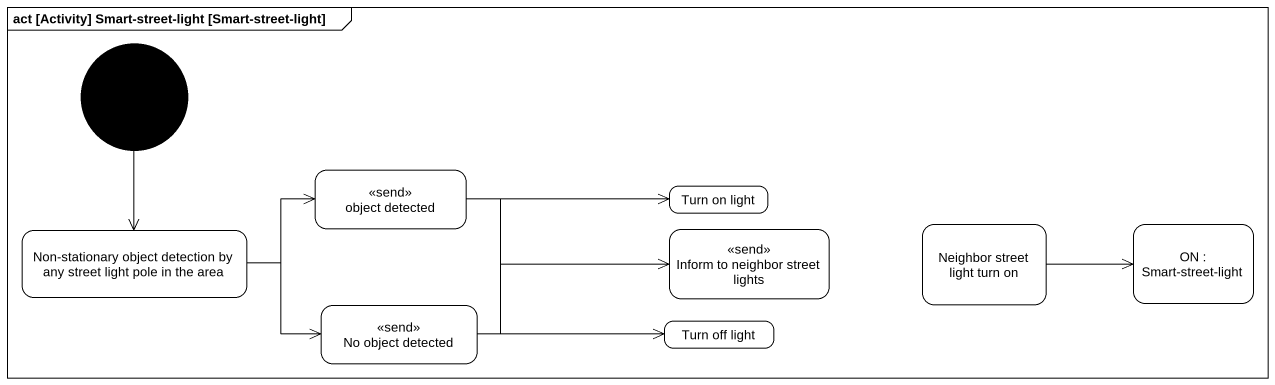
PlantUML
@startuml
mainframe act [Activity] Smart-street-light [Smart-street-light]
hide empty description
state "object detected" as object_detected <<send>>
state "Non-stationary object detection by any street light pole in the area" as Non_stationary_object
state "Turn on light" as Turn_on_light
state "Inform to neighbor street lights" as Inform_to_neighbor_street <<send>>
state "Neighbor street light turn on" as Neighbor_street_light_turn
state "ON : Smart-street-light" as ON_
state "No object detected" as No_object_detected <<send>>
state "Turn off light" as Turn_off_light
[*] --> Non_stationary_object
object_detected -right-> Turn_on_light
object_detected -right-> Inform_to_neighbor_street
Non_stationary_object -right-> object_detected
Non_stationary_object -right-> No_object_detected
Neighbor_street_light_turn -right-> ON_
No_object_detected -right-> Inform_to_neighbor_street
No_object_detected -right-> Turn_off_light
@enduml
